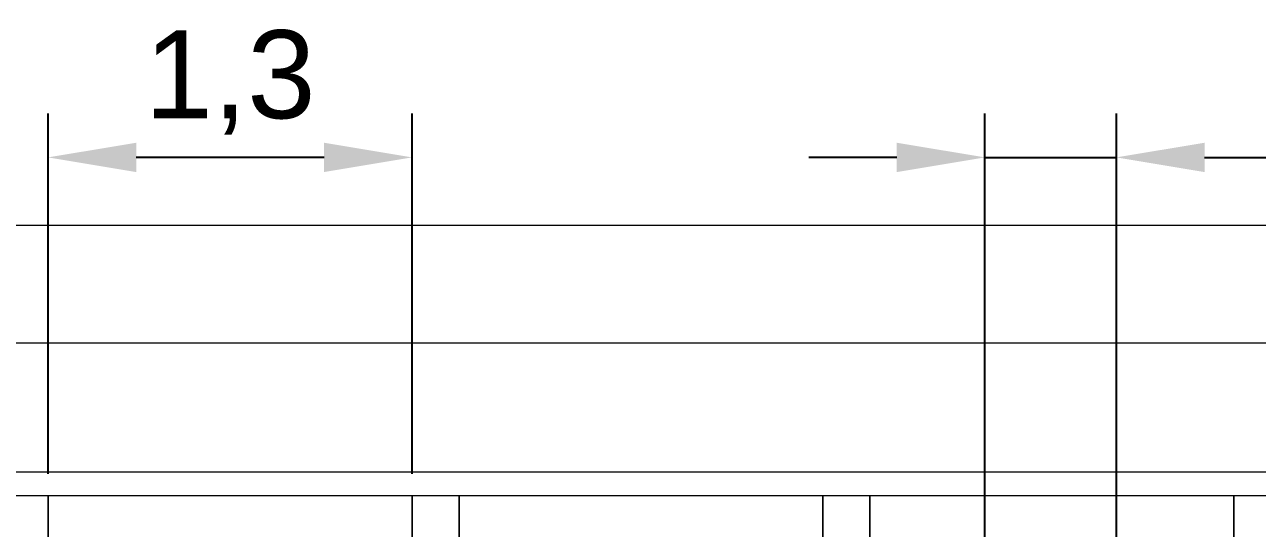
# Paper-space layout 'Presentación1' of a CAD drawing. Header units: millimetres. Extents: x 455 to 9071, y 15 to 4053.
# Drawn here: x 579.55 to 614.55, y 182.46 to 196.76 of the extents above; entities that cross this region are included whole.
import ezdxf

# ---------------------------------------------------------------- set-up
doc = ezdxf.new("R2010")
doc.units = ezdxf.units.MM
doc.layers.get('0').update_dxf_attribs({"color": 1})
doc.layers.add('Cotas', color=6, linetype='Continuous', lineweight=5)
doc.styles.get("Standard").update_dxf_attribs({"font": 'arial.ttf'})
doc.dimstyles.new('ISO-25', dxfattribs={"dimtxt": 2.5, "dimasz": 2.5, "dimexe": 1.25, "dimexo": 0.625, "dimtad": 1, "dimlfac": 0.15, "dimtxsty": 'Standard', "dimcen": 2.5, "dimadec": 0, "dimazin": 0, "dimtfac": 1, "dimtmove": 0, "dimatfit": 3, "dimfxl": 1, "dimarcsym": 0})

# ---------------------------------------------------------------- blocks, each defined once
blk = doc.blocks.new('*D15')
at = {"layer": 'Cotas', "color": 0, "lineweight": -2, "transparency": 16777216}
for p, q in [((606.812, 182.01), (606.812, 194.24)), ((610.548, 182.012), (610.548, 194.24)), ((604.312, 192.99), (601.812, 192.99)), ((606.812, 192.99), (610.548, 192.99)), ((613.048, 192.99), (621.369, 192.99))]:
    blk.add_line(p, q, dxfattribs=at)
at = {"layer": 'Cotas', "color": 0, "transparency": 16777216}
for points in [[(604.312, 193.406), (604.312, 192.573), (606.812, 192.99)], [(613.048, 193.406), (613.048, 192.573), (610.548, 192.99)]]:
    blk.add_solid(points, dxfattribs=at)
at = {"layer": 'Defpoints', "color": 0, "transparency": 16777216}
for p in [(610.548, 192.99), (606.812, 181.385, -2037.069), (610.548, 181.387, -2037.069)]:
    blk.add_point(p, dxfattribs=at)
at = {"layer": 'Cotas', "color": 0, "transparency": 16777216, "insert": (618.458, 195.117), "char_height": 2.5, "attachment_point": 5}
blk.add_mtext('0,5', dxfattribs=at)
blk = doc.blocks.new('*D16')
at = {"layer": 'Cotas', "color": 0, "lineweight": -2, "transparency": 16777216}
for p, q in [((580.215, 184.012), (580.215, 194.24)), ((590.548, 184.012), (590.548, 194.24)), ((588.048, 192.99), (582.715, 192.99))]:
    blk.add_line(p, q, dxfattribs=at)
at = {"layer": 'Cotas', "color": 0, "transparency": 16777216}
for points in [[(582.715, 193.406), (582.715, 192.573), (580.215, 192.99)], [(588.048, 193.406), (588.048, 192.573), (590.548, 192.99)]]:
    blk.add_solid(points, dxfattribs=at)
at = {"layer": 'Defpoints', "color": 0, "transparency": 16777216}
for p in [(580.215, 192.99), (580.215, 183.387, -2037.069), (590.548, 183.387, -2037.069)]:
    blk.add_point(p, dxfattribs=at)
at = {"layer": 'Cotas', "color": 0, "transparency": 16777216, "insert": (585.382, 195.117), "char_height": 2.5, "attachment_point": 5}
blk.add_mtext('1,3', dxfattribs=at)

psp = doc.layouts.new('Presentación1')

# ---------------------------------------------------------------- linework, layer by layer
at = {"linetype": 'Continuous', "lineweight": 15}
for p, q in [((687.215, 191.053, -2037.069), (567.215, 191.053, -2037.069)), ((687.215, 187.72, -2037.069), (567.215, 187.72, -2037.069)), ((687.215, 184.053, -2037.069), (567.215, 184.053, -2037.069)), ((615.215, 183.387, -2037.069), (567.215, 183.387, -2037.069)), ((590.548, 183.387, -2037.069), (580.215, 183.387, -2037.069)), ((580.215, 183.387, -2037.069), (580.215, 169.387, -2037.069)), ((580.215, 169.387, -2037.069), (580.215, 183.387, -2037.069)), ((580.215, 168.72, -2037.069), (580.215, 183.387, -2037.069)), ((590.548, 169.387, -2037.069), (590.548, 183.387, -2037.069)), ((590.548, 183.387, -2037.069), (590.548, 169.387, -2037.069)), ((590.548, 168.72, -2037.069), (590.548, 183.387, -2037.069)), ((591.882, 183.387, -2037.069), (591.882, 169.387, -2037.069)), ((602.215, 183.387, -2037.069), (591.882, 183.387, -2037.069)), ((591.882, 169.387, -2037.069), (591.882, 183.387, -2037.069)), ((591.882, 168.72, -2037.069), (591.882, 183.387, -2037.069)), ((602.215, 169.387, -2037.069), (602.215, 183.387, -2037.069)), ((602.215, 183.387, -2037.069), (602.215, 169.387, -2037.069)), ((602.215, 168.72, -2037.069), (602.215, 183.387, -2037.069)), ((613.882, 183.387, -2037.069), (603.548, 183.387, -2037.069)), ((603.548, 183.387, -2037.069), (603.548, 169.387, -2037.069)), ((603.548, 169.387, -2037.069), (603.548, 183.387, -2037.069)), ((603.548, 168.72, -2037.069), (603.548, 183.387, -2037.069)), ((613.882, 169.387, -2037.069), (613.882, 183.387, -2037.069)), ((613.882, 183.387, -2037.069), (613.882, 169.387, -2037.069)), ((613.882, 168.72, -2037.069), (613.882, 183.387, -2037.069))]:
    psp.add_line(p, q, dxfattribs=at)

# ---------------------------------------------------------------- dimensions: what is measured, and where the dimension line sits
at = {"layer": 'Cotas'}
for base, p1, p2, text, picture, middle in [((580.215, 192.99), (590.548, 183.387, -2037.069), (580.215, 183.387, -2037.069), '1,3', '*D16', (585.382, 195.117)), ((610.548, 192.99), (606.812, 181.385, -2037.069), (610.548, 181.387, -2037.069), '0,5', '*D15', (618.458, 195.117))]:
    dim = psp.add_linear_dim(base=base, p1=p1, p2=p2, text=text, dimstyle='ISO-25', dxfattribs=at)
    dim.commit()
    dim.dimension.update_dxf_attribs({"geometry": picture, "text_midpoint": middle})

doc.saveas('drawing.dxf')
